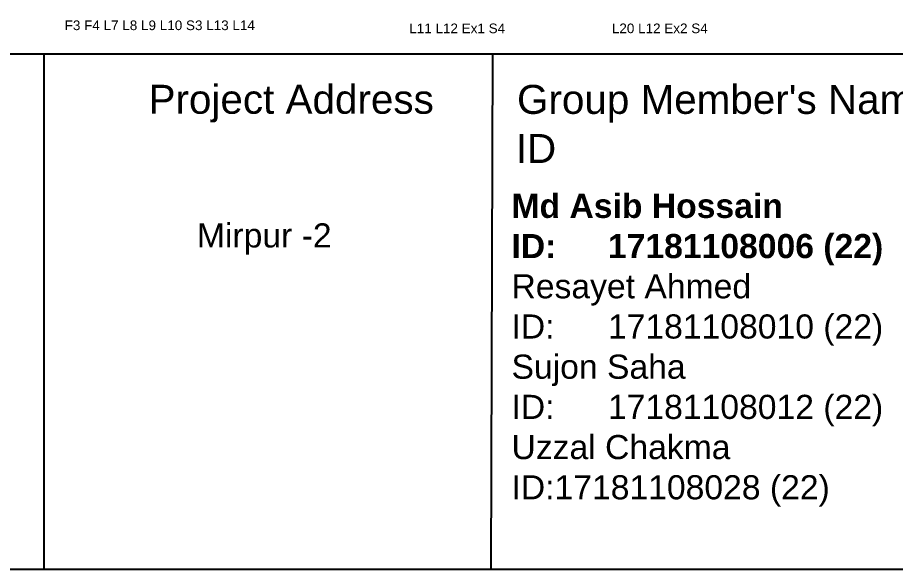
# Model space of a CAD drawing. Header units: inches. Extents: x 603 to 2949, y 241 to 2272.
# Drawn here: x 1384 to 2112, y 241 to 699 of the extents above; entities that cross this region are included whole.
import ezdxf

# ---------------------------------------------------------------- set-up
doc = ezdxf.new("R2010")
doc.units = ezdxf.units.IN
doc.header["$MEASUREMENT"] = 0
doc.layers.add('PDF_0', color=7, linetype='Continuous')
doc.layers.add('PDF_Text', color=7, linetype='Continuous')
doc.styles.add('PDF Arial', font='arial.ttf')

msp = doc.modelspace()

# ---------------------------------------------------------------- linework, layer by layer
at = {"layer": 'PDF_0', "lineweight": 25}
msp.add_lwpolyline([(603.01, 2272.08), (2945.66, 2272.08), (2947.69, 241.17), (605.04, 241.17)], close=True, dxfattribs=at)
for points in [[(606.56, 668.68), (2949.22, 668.68)], [(1405.73, 668.68), (1405.73, 241.17)], [(1777.89, 668.68), (1776.37, 241.17)]]:
    msp.add_lwpolyline(points, dxfattribs=at)

# ---------------------------------------------------------------- texts
at = {"layer": 'PDF_Text', "attachment_point": 7, "style": 'PDF Arial'}
for s, insert, char_height in [('F3 F4 L7 L8 L9 L10 S3 L13 L14', (1422.99, 688.34), 7.9997), ('L11 L12 Ex1 S4', (1708.84, 685.8), 7.9997), ('L20 L12 Ex2 S4', (1876.9, 685.8), 7.9997), ('Project Address', (1492.55, 611.86), 23.9999), ("Group Member's Name and", (1798.2, 611.75), 23.9999), ('ID', (1797.19, 578.3), 24), ('Mirpur -2', (1532.66, 502.17), 20)]:
    msp.add_mtext(s, dxfattribs=dict(at, insert=insert, char_height=char_height))
at = {"layer": 'PDF_Text', "insert": (1793.63, 293.29), "char_height": 19.9998, "width": 321.6495, "attachment_point": 7, "style": 'PDF Arial'}
msp.add_mtext('{\\fArial|b1|i0|c0|p34;Md Asib Hossain\\PID:^I17181108006 (22)}\\PResayet Ahmed\\PID:^I17181108010 (22)\\PSujon Saha\\PID:^I17181108012 (22)\\PUzzal Chakma\\PID:17181108028 (22)', dxfattribs=at)

doc.saveas('drawing.dxf')
